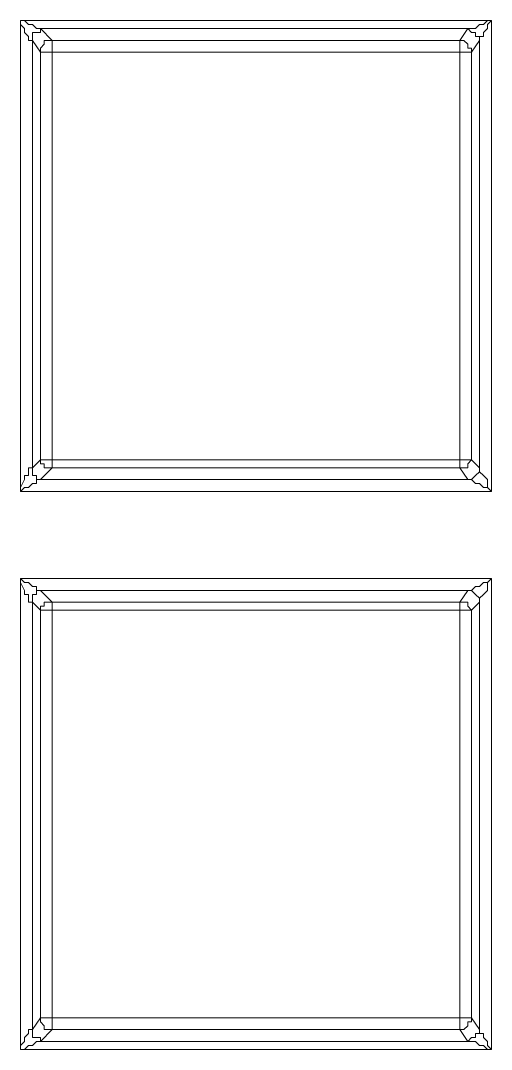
# Model space of a CAD drawing. Header units: centimetres. Extents: x -12.2 to 12.2, y -6.1 to 6.1.
# Drawn here: x -11.254 to -10.834, y -4.718 to -3.801 of the extents above; entities that cross this region are included whole.
import ezdxf

# ---------------------------------------------------------------- set-up
doc = ezdxf.new("R2010")
doc.units = ezdxf.units.CM
doc.header["$MEASUREMENT"] = 0
doc.layers.add('Camada 1', color=7, linetype='Continuous')

msp = doc.modelspace()

# ---------------------------------------------------------------- linework, layer by layer
at = {"layer": 'Camada 1', "lineweight": 9}
for points in [[(-11.25426, -3.80126), (-11.25426, -3.80126), (-10.83445, -3.80126), (-10.83445, -3.80126)], [(-11.25426, -4.22106), (-11.25426, -4.22106), (-11.25426, -3.80126), (-11.25426, -3.80126)], [(-10.83445, -3.80126), (-10.83445, -3.80126), (-10.83445, -4.22106), (-10.83445, -4.22106)], [(-10.85562, -3.80831), (-10.85562, -3.80831), (-11.23662, -3.80831), (-11.23662, -3.80831)], [(-11.23662, -3.80831), (-11.23662, -3.80831), (-11.22604, -3.8189), (-11.22604, -3.8189)], [(-10.86267, -3.8189), (-10.86267, -3.8189), (-10.85562, -3.80831), (-10.85562, -3.80831)], [(-11.24367, -3.8189), (-11.24367, -3.8189), (-11.24367, -4.19989), (-11.24367, -4.19989)], [(-11.23662, -3.82948), (-11.23662, -3.82948), (-11.24367, -3.8189), (-11.24367, -3.8189)], [(-11.22604, -3.8189), (-11.22604, -3.8189), (-10.86267, -3.8189), (-10.86267, -3.8189)], [(-10.84504, -3.8189), (-10.84504, -3.8189), (-10.85209, -3.82948), (-10.85209, -3.82948)], [(-10.84504, -4.19989), (-10.84504, -4.19989), (-10.84504, -3.8189), (-10.84504, -3.8189)], [(-11.23662, -4.19284), (-11.23662, -4.19284), (-11.23662, -3.82948), (-11.23662, -3.82948)], [(-11.22604, -3.82948), (-11.22604, -3.82948), (-11.22604, -4.19284), (-11.22604, -4.19284)], [(-10.86267, -3.82948), (-10.86267, -3.82948), (-11.22604, -3.82948), (-11.22604, -3.82948)], [(-10.86267, -4.19284), (-10.86267, -4.19284), (-10.86267, -3.82948), (-10.86267, -3.82948)], [(-10.85209, -3.82948), (-10.85209, -3.82948), (-10.85209, -4.19284), (-10.85209, -4.19284)], [(-11.24367, -4.19989), (-11.24367, -4.19989), (-11.23662, -4.19284), (-11.23662, -4.19284)], [(-11.22604, -4.19989), (-11.22604, -4.19989), (-11.23662, -4.21048), (-11.23662, -4.21048)], [(-11.22604, -4.19284), (-11.22604, -4.19284), (-10.86267, -4.19284), (-10.86267, -4.19284)], [(-10.86267, -4.19989), (-10.86267, -4.19989), (-11.22604, -4.19989), (-11.22604, -4.19989)], [(-10.85562, -4.21048), (-10.85562, -4.21048), (-10.86267, -4.19989), (-10.86267, -4.19989)], [(-10.85209, -4.19284), (-10.85209, -4.19284), (-10.84504, -4.19989), (-10.84504, -4.19989)], [(-11.23662, -4.21048), (-11.23662, -4.21048), (-10.85562, -4.21048), (-10.85562, -4.21048)], [(-10.83445, -4.22106), (-10.83445, -4.22106), (-11.25426, -4.22106), (-11.25426, -4.22106)], [(-11.25426, -4.29867), (-11.25426, -4.29867), (-10.83445, -4.29867), (-10.83445, -4.29867)], [(-11.25426, -4.71848), (-11.25426, -4.71848), (-11.25426, -4.29867), (-11.25426, -4.29867)], [(-10.83445, -4.29867), (-10.83445, -4.29867), (-10.83445, -4.71848), (-10.83445, -4.71848)], [(-10.85562, -4.30926), (-10.85562, -4.30926), (-11.23662, -4.30926), (-11.23662, -4.30926)], [(-11.23662, -4.30926), (-11.23662, -4.30926), (-11.22604, -4.31984), (-11.22604, -4.31984)], [(-10.86267, -4.31984), (-10.86267, -4.31984), (-10.85562, -4.30926), (-10.85562, -4.30926)], [(-11.24367, -4.31984), (-11.24367, -4.31984), (-11.24367, -4.70084), (-11.24367, -4.70084)], [(-11.23662, -4.3269), (-11.23662, -4.3269), (-11.24367, -4.31984), (-11.24367, -4.31984)], [(-11.22604, -4.31984), (-11.22604, -4.31984), (-10.86267, -4.31984), (-10.86267, -4.31984)], [(-10.84504, -4.31984), (-10.84504, -4.31984), (-10.85209, -4.3269), (-10.85209, -4.3269)], [(-10.84504, -4.70084), (-10.84504, -4.70084), (-10.84504, -4.31984), (-10.84504, -4.31984)], [(-11.23662, -4.69026), (-11.23662, -4.69026), (-11.23662, -4.3269), (-11.23662, -4.3269)], [(-10.86267, -4.3269), (-10.86267, -4.3269), (-11.22604, -4.3269), (-11.22604, -4.3269)], [(-11.22604, -4.3269), (-11.22604, -4.3269), (-11.22604, -4.69026), (-11.22604, -4.69026)], [(-10.86267, -4.69026), (-10.86267, -4.69026), (-10.86267, -4.3269), (-10.86267, -4.3269)], [(-10.85209, -4.3269), (-10.85209, -4.3269), (-10.85209, -4.69026), (-10.85209, -4.69026)], [(-11.24367, -4.70084), (-11.24367, -4.70084), (-11.23662, -4.69026), (-11.23662, -4.69026)], [(-11.22604, -4.69026), (-11.22604, -4.69026), (-10.86267, -4.69026), (-10.86267, -4.69026)], [(-10.85209, -4.69026), (-10.85209, -4.69026), (-10.84504, -4.70084), (-10.84504, -4.70084)], [(-11.22604, -4.70084), (-11.22604, -4.70084), (-11.23662, -4.71142), (-11.23662, -4.71142)], [(-10.86267, -4.70084), (-10.86267, -4.70084), (-11.22604, -4.70084), (-11.22604, -4.70084)], [(-10.85562, -4.71142), (-10.85562, -4.71142), (-10.86267, -4.70084), (-10.86267, -4.70084)], [(-11.23662, -4.71142), (-11.23662, -4.71142), (-10.85562, -4.71142), (-10.85562, -4.71142)], [(-10.83445, -4.71848), (-10.83445, -4.71848), (-11.25426, -4.71848), (-11.25426, -4.71848)]]:
    msp.add_open_spline(points, degree=3, dxfattribs=at)
for points, knots in [([(-11.24367, -3.8189), (-11.24367, -3.8189), (-11.24367, -3.8189), (-11.24367, -3.8189), (-11.24367, -3.8189), (-11.2472, -3.8189), (-11.2472, -3.8189), (-11.2472, -3.8189), (-11.2472, -3.81537), (-11.2472, -3.81537), (-11.2472, -3.81537), (-11.25073, -3.81184), (-11.25073, -3.81184), (-11.25073, -3.81184), (-11.25073, -3.80831), (-11.25073, -3.80831), (-11.25073, -3.80831), (-11.25426, -3.80478), (-11.25426, -3.80478), (-11.25426, -3.80478), (-11.25426, -3.80126), (-11.25426, -3.80126)], [0, 0, 0, 0, 0.142857, 0.142857, 0.142857, 0.285714, 0.285714, 0.285714, 0.428571, 0.428571, 0.428571, 0.571429, 0.571429, 0.571429, 0.714286, 0.714286, 0.714286, 0.857143, 0.857143, 0.857143, 1, 1, 1, 1]), ([(-11.25426, -3.80126), (-11.25426, -3.80126), (-11.25073, -3.80126), (-11.25073, -3.80126), (-11.25073, -3.80126), (-11.2472, -3.80478), (-11.2472, -3.80478), (-11.2472, -3.80478), (-11.24367, -3.80478), (-11.24367, -3.80478), (-11.24367, -3.80478), (-11.24015, -3.80831), (-11.24015, -3.80831), (-11.24015, -3.80831), (-11.23662, -3.80831), (-11.23662, -3.80831)], [0, 0, 0, 0, 0.2, 0.2, 0.2, 0.4, 0.4, 0.4, 0.6, 0.6, 0.6, 0.8, 0.8, 0.8, 1, 1, 1, 1]), ([(-10.85562, -3.80831), (-10.85562, -3.80831), (-10.85562, -3.80831), (-10.85562, -3.80831), (-10.85562, -3.80831), (-10.85209, -3.80831), (-10.85209, -3.80831), (-10.85209, -3.80831), (-10.84856, -3.80831), (-10.84856, -3.80831), (-10.84856, -3.80831), (-10.84504, -3.80478), (-10.84504, -3.80478), (-10.84504, -3.80478), (-10.84151, -3.80478), (-10.84151, -3.80478), (-10.84151, -3.80478), (-10.83798, -3.80126), (-10.83798, -3.80126), (-10.83798, -3.80126), (-10.83445, -3.80126), (-10.83445, -3.80126)], [0, 0, 0, 0, 0.142857, 0.142857, 0.142857, 0.285714, 0.285714, 0.285714, 0.428571, 0.428571, 0.428571, 0.571429, 0.571429, 0.571429, 0.714286, 0.714286, 0.714286, 0.857143, 0.857143, 0.857143, 1, 1, 1, 1]), ([(-10.83445, -3.80126), (-10.83445, -3.80126), (-10.83798, -3.80478), (-10.83798, -3.80478), (-10.83798, -3.80478), (-10.83798, -3.80831), (-10.83798, -3.80831), (-10.83798, -3.80831), (-10.84151, -3.81184), (-10.84151, -3.81184), (-10.84151, -3.81184), (-10.84151, -3.81537), (-10.84151, -3.81537), (-10.84151, -3.81537), (-10.84504, -3.81537), (-10.84504, -3.81537), (-10.84504, -3.81537), (-10.84504, -3.8189), (-10.84504, -3.8189)], [0, 0, 0, 0, 0.166667, 0.166667, 0.166667, 0.333333, 0.333333, 0.333333, 0.5, 0.5, 0.5, 0.666667, 0.666667, 0.666667, 0.833333, 0.833333, 0.833333, 1, 1, 1, 1]), ([(-11.24367, -3.8189), (-11.24367, -3.8189), (-11.24367, -3.8189), (-11.24367, -3.8189), (-11.24367, -3.8189), (-11.24367, -3.81537), (-11.24367, -3.81537), (-11.24367, -3.81537), (-11.24367, -3.81184), (-11.24367, -3.81184), (-11.24367, -3.81184), (-11.24015, -3.81184), (-11.24015, -3.81184), (-11.24015, -3.81184), (-11.23662, -3.81184), (-11.23662, -3.81184), (-11.23662, -3.81184), (-11.23662, -3.80831), (-11.23662, -3.80831)], [0, 0, 0, 0, 0.166667, 0.166667, 0.166667, 0.333333, 0.333333, 0.333333, 0.5, 0.5, 0.5, 0.666667, 0.666667, 0.666667, 0.833333, 0.833333, 0.833333, 1, 1, 1, 1]), ([(-10.84504, -3.8189), (-10.84504, -3.8189), (-10.84504, -3.8189), (-10.84504, -3.8189), (-10.84504, -3.8189), (-10.84504, -3.81537), (-10.84504, -3.81537), (-10.84504, -3.81537), (-10.84856, -3.81537), (-10.84856, -3.81537), (-10.84856, -3.81537), (-10.84856, -3.81184), (-10.84856, -3.81184), (-10.84856, -3.81184), (-10.85209, -3.81184), (-10.85209, -3.81184), (-10.85209, -3.81184), (-10.85562, -3.80831), (-10.85562, -3.80831)], [0, 0, 0, 0, 0.166667, 0.166667, 0.166667, 0.333333, 0.333333, 0.333333, 0.5, 0.5, 0.5, 0.666667, 0.666667, 0.666667, 0.833333, 0.833333, 0.833333, 1, 1, 1, 1]), ([(-11.23662, -3.82948), (-11.23662, -3.82948), (-11.23662, -3.82595), (-11.23662, -3.82595), (-11.23662, -3.82595), (-11.23309, -3.82242), (-11.23309, -3.82242), (-11.23309, -3.82242), (-11.23309, -3.8189), (-11.23309, -3.8189), (-11.23309, -3.8189), (-11.22956, -3.8189), (-11.22956, -3.8189), (-11.22956, -3.8189), (-11.22604, -3.8189), (-11.22604, -3.8189)], [0, 0, 0, 0, 0.2, 0.2, 0.2, 0.4, 0.4, 0.4, 0.6, 0.6, 0.6, 0.8, 0.8, 0.8, 1, 1, 1, 1]), ([(-11.22604, -3.82948), (-11.22604, -3.82948), (-11.22604, -3.82595), (-11.22604, -3.82595), (-11.22604, -3.82595), (-11.22604, -3.82242), (-11.22604, -3.82242), (-11.22604, -3.82242), (-11.22604, -3.8189), (-11.22604, -3.8189)], [0, 0, 0, 0, 0.333333, 0.333333, 0.333333, 0.666667, 0.666667, 0.666667, 1, 1, 1, 1]), ([(-10.85209, -3.82948), (-10.85209, -3.82948), (-10.85209, -3.82595), (-10.85209, -3.82595), (-10.85209, -3.82595), (-10.85562, -3.82595), (-10.85562, -3.82595), (-10.85562, -3.82595), (-10.85562, -3.82242), (-10.85562, -3.82242), (-10.85562, -3.82242), (-10.85915, -3.8189), (-10.85915, -3.8189), (-10.85915, -3.8189), (-10.86267, -3.8189), (-10.86267, -3.8189)], [0, 0, 0, 0, 0.2, 0.2, 0.2, 0.4, 0.4, 0.4, 0.6, 0.6, 0.6, 0.8, 0.8, 0.8, 1, 1, 1, 1]), ([(-10.86267, -3.82948), (-10.86267, -3.82948), (-10.86267, -3.82595), (-10.86267, -3.82595), (-10.86267, -3.82595), (-10.86267, -3.82242), (-10.86267, -3.82242), (-10.86267, -3.82242), (-10.86267, -3.8189), (-10.86267, -3.8189)], [0, 0, 0, 0, 0.333333, 0.333333, 0.333333, 0.666667, 0.666667, 0.666667, 1, 1, 1, 1]), ([(-11.23662, -3.82948), (-11.23662, -3.82948), (-11.23662, -3.82948), (-11.23662, -3.82948), (-11.23662, -3.82948), (-11.23309, -3.82948), (-11.23309, -3.82948), (-11.23309, -3.82948), (-11.22956, -3.82948), (-11.22956, -3.82948), (-11.22956, -3.82948), (-11.22604, -3.82948), (-11.22604, -3.82948)], [0, 0, 0, 0, 0.25, 0.25, 0.25, 0.5, 0.5, 0.5, 0.75, 0.75, 0.75, 1, 1, 1, 1]), ([(-10.86267, -3.82948), (-10.86267, -3.82948), (-10.86267, -3.82948), (-10.86267, -3.82948), (-10.86267, -3.82948), (-10.85915, -3.82948), (-10.85915, -3.82948), (-10.85915, -3.82948), (-10.85562, -3.82948), (-10.85562, -3.82948), (-10.85562, -3.82948), (-10.85209, -3.82948), (-10.85209, -3.82948)], [0, 0, 0, 0, 0.25, 0.25, 0.25, 0.5, 0.5, 0.5, 0.75, 0.75, 0.75, 1, 1, 1, 1]), ([(-11.25426, -4.22106), (-11.25426, -4.22106), (-11.25426, -4.21753), (-11.25426, -4.21753), (-11.25426, -4.21753), (-11.25073, -4.21048), (-11.25073, -4.21048), (-11.25073, -4.21048), (-11.25073, -4.20695), (-11.25073, -4.20695), (-11.25073, -4.20695), (-11.2472, -4.20695), (-11.2472, -4.20695), (-11.2472, -4.20695), (-11.2472, -4.20342), (-11.2472, -4.20342), (-11.2472, -4.20342), (-11.2472, -4.19989), (-11.2472, -4.19989), (-11.2472, -4.19989), (-11.24367, -4.19989), (-11.24367, -4.19989)], [0, 0, 0, 0, 0.142857, 0.142857, 0.142857, 0.285714, 0.285714, 0.285714, 0.428571, 0.428571, 0.428571, 0.571429, 0.571429, 0.571429, 0.714286, 0.714286, 0.714286, 0.857143, 0.857143, 0.857143, 1, 1, 1, 1]), ([(-11.24367, -4.19989), (-11.24367, -4.19989), (-11.24367, -4.20342), (-11.24367, -4.20342), (-11.24367, -4.20342), (-11.24367, -4.20695), (-11.24367, -4.20695), (-11.24367, -4.20695), (-11.24015, -4.20695), (-11.24015, -4.20695), (-11.24015, -4.20695), (-11.24015, -4.21048), (-11.24015, -4.21048), (-11.24015, -4.21048), (-11.23662, -4.21048), (-11.23662, -4.21048)], [0, 0, 0, 0, 0.2, 0.2, 0.2, 0.4, 0.4, 0.4, 0.6, 0.6, 0.6, 0.8, 0.8, 0.8, 1, 1, 1, 1]), ([(-11.23662, -4.19284), (-11.23662, -4.19284), (-11.23662, -4.19284), (-11.23662, -4.19284), (-11.23662, -4.19284), (-11.23662, -4.19637), (-11.23662, -4.19637), (-11.23662, -4.19637), (-11.23309, -4.19637), (-11.23309, -4.19637), (-11.23309, -4.19637), (-11.23309, -4.19989), (-11.23309, -4.19989), (-11.23309, -4.19989), (-11.22956, -4.19989), (-11.22956, -4.19989), (-11.22956, -4.19989), (-11.22604, -4.19989), (-11.22604, -4.19989)], [0, 0, 0, 0, 0.166667, 0.166667, 0.166667, 0.333333, 0.333333, 0.333333, 0.5, 0.5, 0.5, 0.666667, 0.666667, 0.666667, 0.833333, 0.833333, 0.833333, 1, 1, 1, 1]), ([(-11.23662, -4.19284), (-11.23662, -4.19284), (-11.23662, -4.19284), (-11.23662, -4.19284), (-11.23662, -4.19284), (-11.23309, -4.19284), (-11.23309, -4.19284), (-11.23309, -4.19284), (-11.22956, -4.19284), (-11.22956, -4.19284), (-11.22956, -4.19284), (-11.22604, -4.19284), (-11.22604, -4.19284)], [0, 0, 0, 0, 0.25, 0.25, 0.25, 0.5, 0.5, 0.5, 0.75, 0.75, 0.75, 1, 1, 1, 1]), ([(-11.22604, -4.19989), (-11.22604, -4.19989), (-11.22604, -4.19989), (-11.22604, -4.19989), (-11.22604, -4.19989), (-11.22604, -4.19637), (-11.22604, -4.19637), (-11.22604, -4.19637), (-11.22604, -4.19284), (-11.22604, -4.19284)], [0, 0, 0, 0, 0.333333, 0.333333, 0.333333, 0.666667, 0.666667, 0.666667, 1, 1, 1, 1]), ([(-10.86267, -4.19989), (-10.86267, -4.19989), (-10.86267, -4.19989), (-10.86267, -4.19989), (-10.86267, -4.19989), (-10.85915, -4.19989), (-10.85915, -4.19989), (-10.85915, -4.19989), (-10.85562, -4.19989), (-10.85562, -4.19989), (-10.85562, -4.19989), (-10.85562, -4.19637), (-10.85562, -4.19637), (-10.85562, -4.19637), (-10.85209, -4.19284), (-10.85209, -4.19284)], [0, 0, 0, 0, 0.2, 0.2, 0.2, 0.4, 0.4, 0.4, 0.6, 0.6, 0.6, 0.8, 0.8, 0.8, 1, 1, 1, 1]), ([(-10.86267, -4.19989), (-10.86267, -4.19989), (-10.86267, -4.19989), (-10.86267, -4.19989), (-10.86267, -4.19989), (-10.86267, -4.19637), (-10.86267, -4.19637), (-10.86267, -4.19637), (-10.86267, -4.19284), (-10.86267, -4.19284)], [0, 0, 0, 0, 0.333333, 0.333333, 0.333333, 0.666667, 0.666667, 0.666667, 1, 1, 1, 1]), ([(-10.86267, -4.19284), (-10.86267, -4.19284), (-10.86267, -4.19284), (-10.86267, -4.19284), (-10.86267, -4.19284), (-10.85915, -4.19284), (-10.85915, -4.19284), (-10.85915, -4.19284), (-10.85562, -4.19284), (-10.85562, -4.19284), (-10.85562, -4.19284), (-10.85209, -4.19284), (-10.85209, -4.19284)], [0, 0, 0, 0, 0.25, 0.25, 0.25, 0.5, 0.5, 0.5, 0.75, 0.75, 0.75, 1, 1, 1, 1]), ([(-10.85562, -4.21048), (-10.85562, -4.21048), (-10.85209, -4.21048), (-10.85209, -4.21048), (-10.85209, -4.21048), (-10.84856, -4.20695), (-10.84856, -4.20695), (-10.84856, -4.20695), (-10.84504, -4.20342), (-10.84504, -4.20342), (-10.84504, -4.20342), (-10.84504, -4.19989), (-10.84504, -4.19989)], [0, 0, 0, 0, 0.25, 0.25, 0.25, 0.5, 0.5, 0.5, 0.75, 0.75, 0.75, 1, 1, 1, 1]), ([(-10.84504, -4.19989), (-10.84504, -4.19989), (-10.84504, -4.19989), (-10.84504, -4.19989), (-10.84504, -4.19989), (-10.84504, -4.20342), (-10.84504, -4.20342), (-10.84504, -4.20342), (-10.84151, -4.20695), (-10.84151, -4.20695), (-10.84151, -4.20695), (-10.83798, -4.21048), (-10.83798, -4.21048), (-10.83798, -4.21048), (-10.83798, -4.21753), (-10.83798, -4.21753), (-10.83798, -4.21753), (-10.83445, -4.22106), (-10.83445, -4.22106)], [0, 0, 0, 0, 0.166667, 0.166667, 0.166667, 0.333333, 0.333333, 0.333333, 0.5, 0.5, 0.5, 0.666667, 0.666667, 0.666667, 0.833333, 0.833333, 0.833333, 1, 1, 1, 1]), ([(-11.23662, -4.21048), (-11.23662, -4.21048), (-11.23662, -4.21048), (-11.23662, -4.21048), (-11.23662, -4.21048), (-11.24015, -4.21048), (-11.24015, -4.21048), (-11.24015, -4.21048), (-11.24015, -4.21401), (-11.24015, -4.21401), (-11.24015, -4.21401), (-11.24367, -4.21401), (-11.24367, -4.21401), (-11.24367, -4.21401), (-11.2472, -4.21753), (-11.2472, -4.21753), (-11.2472, -4.21753), (-11.25073, -4.21753), (-11.25073, -4.21753), (-11.25073, -4.21753), (-11.25426, -4.22106), (-11.25426, -4.22106)], [0, 0, 0, 0, 0.142857, 0.142857, 0.142857, 0.285714, 0.285714, 0.285714, 0.428571, 0.428571, 0.428571, 0.571429, 0.571429, 0.571429, 0.714286, 0.714286, 0.714286, 0.857143, 0.857143, 0.857143, 1, 1, 1, 1]), ([(-10.83445, -4.22106), (-10.83445, -4.22106), (-10.83798, -4.21753), (-10.83798, -4.21753), (-10.83798, -4.21753), (-10.84151, -4.21753), (-10.84151, -4.21753), (-10.84151, -4.21753), (-10.84504, -4.21401), (-10.84504, -4.21401), (-10.84504, -4.21401), (-10.84856, -4.21401), (-10.84856, -4.21401), (-10.84856, -4.21401), (-10.85209, -4.21048), (-10.85209, -4.21048), (-10.85209, -4.21048), (-10.85562, -4.21048), (-10.85562, -4.21048)], [0, 0, 0, 0, 0.166667, 0.166667, 0.166667, 0.333333, 0.333333, 0.333333, 0.5, 0.5, 0.5, 0.666667, 0.666667, 0.666667, 0.833333, 0.833333, 0.833333, 1, 1, 1, 1]), ([(-11.25426, -4.29867), (-11.25426, -4.29867), (-11.25073, -4.3022), (-11.25073, -4.3022), (-11.25073, -4.3022), (-11.2472, -4.3022), (-11.2472, -4.3022), (-11.2472, -4.3022), (-11.24367, -4.30573), (-11.24367, -4.30573), (-11.24367, -4.30573), (-11.24015, -4.30573), (-11.24015, -4.30573), (-11.24015, -4.30573), (-11.24015, -4.30926), (-11.24015, -4.30926), (-11.24015, -4.30926), (-11.23662, -4.30926), (-11.23662, -4.30926)], [0, 0, 0, 0, 0.166667, 0.166667, 0.166667, 0.333333, 0.333333, 0.333333, 0.5, 0.5, 0.5, 0.666667, 0.666667, 0.666667, 0.833333, 0.833333, 0.833333, 1, 1, 1, 1]), ([(-11.24367, -4.31984), (-11.24367, -4.31984), (-11.24367, -4.31984), (-11.24367, -4.31984), (-11.24367, -4.31984), (-11.2472, -4.31984), (-11.2472, -4.31984), (-11.2472, -4.31984), (-11.2472, -4.31631), (-11.2472, -4.31631), (-11.2472, -4.31631), (-11.2472, -4.31278), (-11.2472, -4.31278), (-11.2472, -4.31278), (-11.25073, -4.31278), (-11.25073, -4.31278), (-11.25073, -4.31278), (-11.25073, -4.30926), (-11.25073, -4.30926), (-11.25073, -4.30926), (-11.25426, -4.3022), (-11.25426, -4.3022), (-11.25426, -4.3022), (-11.25426, -4.29867), (-11.25426, -4.29867)], [0, 0, 0, 0, 0.125, 0.125, 0.125, 0.25, 0.25, 0.25, 0.375, 0.375, 0.375, 0.5, 0.5, 0.5, 0.625, 0.625, 0.625, 0.75, 0.75, 0.75, 0.875, 0.875, 0.875, 1, 1, 1, 1]), ([(-10.85562, -4.30926), (-10.85562, -4.30926), (-10.85562, -4.30926), (-10.85562, -4.30926), (-10.85562, -4.30926), (-10.85209, -4.30926), (-10.85209, -4.30926), (-10.85209, -4.30926), (-10.84856, -4.30573), (-10.84856, -4.30573), (-10.84856, -4.30573), (-10.84504, -4.30573), (-10.84504, -4.30573), (-10.84504, -4.30573), (-10.84151, -4.3022), (-10.84151, -4.3022), (-10.84151, -4.3022), (-10.83798, -4.3022), (-10.83798, -4.3022), (-10.83798, -4.3022), (-10.83445, -4.29867), (-10.83445, -4.29867)], [0, 0, 0, 0, 0.142857, 0.142857, 0.142857, 0.285714, 0.285714, 0.285714, 0.428571, 0.428571, 0.428571, 0.571429, 0.571429, 0.571429, 0.714286, 0.714286, 0.714286, 0.857143, 0.857143, 0.857143, 1, 1, 1, 1]), ([(-10.83445, -4.29867), (-10.83445, -4.29867), (-10.83798, -4.3022), (-10.83798, -4.3022), (-10.83798, -4.3022), (-10.83798, -4.30926), (-10.83798, -4.30926), (-10.83798, -4.30926), (-10.84151, -4.31278), (-10.84151, -4.31278), (-10.84151, -4.31278), (-10.84504, -4.31631), (-10.84504, -4.31631), (-10.84504, -4.31631), (-10.84504, -4.31984), (-10.84504, -4.31984)], [0, 0, 0, 0, 0.2, 0.2, 0.2, 0.4, 0.4, 0.4, 0.6, 0.6, 0.6, 0.8, 0.8, 0.8, 1, 1, 1, 1]), ([(-11.24367, -4.31984), (-11.24367, -4.31984), (-11.24367, -4.31984), (-11.24367, -4.31984), (-11.24367, -4.31984), (-11.24367, -4.31631), (-11.24367, -4.31631), (-11.24367, -4.31631), (-11.24367, -4.31278), (-11.24367, -4.31278), (-11.24367, -4.31278), (-11.24015, -4.31278), (-11.24015, -4.31278), (-11.24015, -4.31278), (-11.24015, -4.30926), (-11.24015, -4.30926), (-11.24015, -4.30926), (-11.23662, -4.30926), (-11.23662, -4.30926)], [0, 0, 0, 0, 0.166667, 0.166667, 0.166667, 0.333333, 0.333333, 0.333333, 0.5, 0.5, 0.5, 0.666667, 0.666667, 0.666667, 0.833333, 0.833333, 0.833333, 1, 1, 1, 1]), ([(-10.84504, -4.31984), (-10.84504, -4.31984), (-10.84504, -4.31984), (-10.84504, -4.31984), (-10.84504, -4.31984), (-10.84504, -4.31631), (-10.84504, -4.31631), (-10.84504, -4.31631), (-10.84856, -4.31278), (-10.84856, -4.31278), (-10.84856, -4.31278), (-10.85209, -4.30926), (-10.85209, -4.30926), (-10.85209, -4.30926), (-10.85562, -4.30926), (-10.85562, -4.30926)], [0, 0, 0, 0, 0.2, 0.2, 0.2, 0.4, 0.4, 0.4, 0.6, 0.6, 0.6, 0.8, 0.8, 0.8, 1, 1, 1, 1]), ([(-11.23662, -4.3269), (-11.23662, -4.3269), (-11.23662, -4.3269), (-11.23662, -4.3269), (-11.23662, -4.3269), (-11.23662, -4.32337), (-11.23662, -4.32337), (-11.23662, -4.32337), (-11.23309, -4.32337), (-11.23309, -4.32337), (-11.23309, -4.32337), (-11.23309, -4.31984), (-11.23309, -4.31984), (-11.23309, -4.31984), (-11.22956, -4.31984), (-11.22956, -4.31984), (-11.22956, -4.31984), (-11.22604, -4.31984), (-11.22604, -4.31984)], [0, 0, 0, 0, 0.166667, 0.166667, 0.166667, 0.333333, 0.333333, 0.333333, 0.5, 0.5, 0.5, 0.666667, 0.666667, 0.666667, 0.833333, 0.833333, 0.833333, 1, 1, 1, 1]), ([(-11.22604, -4.3269), (-11.22604, -4.3269), (-11.22604, -4.3269), (-11.22604, -4.3269), (-11.22604, -4.3269), (-11.22604, -4.32337), (-11.22604, -4.32337), (-11.22604, -4.32337), (-11.22604, -4.31984), (-11.22604, -4.31984)], [0, 0, 0, 0, 0.333333, 0.333333, 0.333333, 0.666667, 0.666667, 0.666667, 1, 1, 1, 1]), ([(-10.85209, -4.3269), (-10.85209, -4.3269), (-10.85209, -4.3269), (-10.85209, -4.3269), (-10.85209, -4.3269), (-10.85562, -4.32337), (-10.85562, -4.32337), (-10.85562, -4.32337), (-10.85562, -4.31984), (-10.85562, -4.31984), (-10.85562, -4.31984), (-10.85915, -4.31984), (-10.85915, -4.31984), (-10.85915, -4.31984), (-10.86267, -4.31984), (-10.86267, -4.31984)], [0, 0, 0, 0, 0.2, 0.2, 0.2, 0.4, 0.4, 0.4, 0.6, 0.6, 0.6, 0.8, 0.8, 0.8, 1, 1, 1, 1]), ([(-10.86267, -4.3269), (-10.86267, -4.3269), (-10.86267, -4.3269), (-10.86267, -4.3269), (-10.86267, -4.3269), (-10.86267, -4.32337), (-10.86267, -4.32337), (-10.86267, -4.32337), (-10.86267, -4.31984), (-10.86267, -4.31984)], [0, 0, 0, 0, 0.333333, 0.333333, 0.333333, 0.666667, 0.666667, 0.666667, 1, 1, 1, 1]), ([(-11.23662, -4.3269), (-11.23662, -4.3269), (-11.23662, -4.3269), (-11.23662, -4.3269), (-11.23662, -4.3269), (-11.23309, -4.3269), (-11.23309, -4.3269), (-11.23309, -4.3269), (-11.22956, -4.3269), (-11.22956, -4.3269), (-11.22956, -4.3269), (-11.22604, -4.3269), (-11.22604, -4.3269)], [0, 0, 0, 0, 0.25, 0.25, 0.25, 0.5, 0.5, 0.5, 0.75, 0.75, 0.75, 1, 1, 1, 1]), ([(-10.86267, -4.3269), (-10.86267, -4.3269), (-10.86267, -4.3269), (-10.86267, -4.3269), (-10.86267, -4.3269), (-10.85915, -4.3269), (-10.85915, -4.3269), (-10.85915, -4.3269), (-10.85562, -4.3269), (-10.85562, -4.3269), (-10.85562, -4.3269), (-10.85209, -4.3269), (-10.85209, -4.3269)], [0, 0, 0, 0, 0.25, 0.25, 0.25, 0.5, 0.5, 0.5, 0.75, 0.75, 0.75, 1, 1, 1, 1]), ([(-11.23662, -4.69026), (-11.23662, -4.69026), (-11.23662, -4.69378), (-11.23662, -4.69378), (-11.23662, -4.69378), (-11.23309, -4.69731), (-11.23309, -4.69731), (-11.23309, -4.69731), (-11.23309, -4.70084), (-11.23309, -4.70084), (-11.23309, -4.70084), (-11.22956, -4.70084), (-11.22956, -4.70084), (-11.22956, -4.70084), (-11.22604, -4.70084), (-11.22604, -4.70084)], [0, 0, 0, 0, 0.2, 0.2, 0.2, 0.4, 0.4, 0.4, 0.6, 0.6, 0.6, 0.8, 0.8, 0.8, 1, 1, 1, 1]), ([(-11.23662, -4.69026), (-11.23662, -4.69026), (-11.23662, -4.69026), (-11.23662, -4.69026), (-11.23662, -4.69026), (-11.23309, -4.69026), (-11.23309, -4.69026), (-11.23309, -4.69026), (-11.22956, -4.69026), (-11.22956, -4.69026), (-11.22956, -4.69026), (-11.22604, -4.69026), (-11.22604, -4.69026)], [0, 0, 0, 0, 0.25, 0.25, 0.25, 0.5, 0.5, 0.5, 0.75, 0.75, 0.75, 1, 1, 1, 1]), ([(-11.22604, -4.70084), (-11.22604, -4.70084), (-11.22604, -4.70084), (-11.22604, -4.70084), (-11.22604, -4.70084), (-11.22604, -4.69731), (-11.22604, -4.69731), (-11.22604, -4.69731), (-11.22604, -4.69378), (-11.22604, -4.69378), (-11.22604, -4.69378), (-11.22604, -4.69026), (-11.22604, -4.69026)], [0, 0, 0, 0, 0.25, 0.25, 0.25, 0.5, 0.5, 0.5, 0.75, 0.75, 0.75, 1, 1, 1, 1]), ([(-10.86267, -4.70084), (-10.86267, -4.70084), (-10.86267, -4.70084), (-10.86267, -4.70084), (-10.86267, -4.70084), (-10.85915, -4.70084), (-10.85915, -4.70084), (-10.85915, -4.70084), (-10.85562, -4.69731), (-10.85562, -4.69731), (-10.85562, -4.69731), (-10.85562, -4.69378), (-10.85562, -4.69378), (-10.85562, -4.69378), (-10.85209, -4.69378), (-10.85209, -4.69378), (-10.85209, -4.69378), (-10.85209, -4.69026), (-10.85209, -4.69026)], [0, 0, 0, 0, 0.166667, 0.166667, 0.166667, 0.333333, 0.333333, 0.333333, 0.5, 0.5, 0.5, 0.666667, 0.666667, 0.666667, 0.833333, 0.833333, 0.833333, 1, 1, 1, 1]), ([(-10.86267, -4.70084), (-10.86267, -4.70084), (-10.86267, -4.70084), (-10.86267, -4.70084), (-10.86267, -4.70084), (-10.86267, -4.69731), (-10.86267, -4.69731), (-10.86267, -4.69731), (-10.86267, -4.69378), (-10.86267, -4.69378), (-10.86267, -4.69378), (-10.86267, -4.69026), (-10.86267, -4.69026)], [0, 0, 0, 0, 0.25, 0.25, 0.25, 0.5, 0.5, 0.5, 0.75, 0.75, 0.75, 1, 1, 1, 1]), ([(-10.86267, -4.69026), (-10.86267, -4.69026), (-10.86267, -4.69026), (-10.86267, -4.69026), (-10.86267, -4.69026), (-10.85915, -4.69026), (-10.85915, -4.69026), (-10.85915, -4.69026), (-10.85562, -4.69026), (-10.85562, -4.69026), (-10.85562, -4.69026), (-10.85209, -4.69026), (-10.85209, -4.69026)], [0, 0, 0, 0, 0.25, 0.25, 0.25, 0.5, 0.5, 0.5, 0.75, 0.75, 0.75, 1, 1, 1, 1]), ([(-11.25426, -4.71848), (-11.25426, -4.71848), (-11.25426, -4.71495), (-11.25426, -4.71495), (-11.25426, -4.71495), (-11.25073, -4.71142), (-11.25073, -4.71142), (-11.25073, -4.71142), (-11.25073, -4.70789), (-11.25073, -4.70789), (-11.25073, -4.70789), (-11.2472, -4.70437), (-11.2472, -4.70437), (-11.2472, -4.70437), (-11.2472, -4.70084), (-11.2472, -4.70084), (-11.2472, -4.70084), (-11.24367, -4.70084), (-11.24367, -4.70084)], [0, 0, 0, 0, 0.166667, 0.166667, 0.166667, 0.333333, 0.333333, 0.333333, 0.5, 0.5, 0.5, 0.666667, 0.666667, 0.666667, 0.833333, 0.833333, 0.833333, 1, 1, 1, 1]), ([(-11.24367, -4.70084), (-11.24367, -4.70084), (-11.24367, -4.70084), (-11.24367, -4.70084), (-11.24367, -4.70084), (-11.24367, -4.70437), (-11.24367, -4.70437), (-11.24367, -4.70437), (-11.24367, -4.70789), (-11.24367, -4.70789), (-11.24367, -4.70789), (-11.24015, -4.70789), (-11.24015, -4.70789), (-11.24015, -4.70789), (-11.23662, -4.70789), (-11.23662, -4.70789), (-11.23662, -4.70789), (-11.23662, -4.71142), (-11.23662, -4.71142)], [0, 0, 0, 0, 0.166667, 0.166667, 0.166667, 0.333333, 0.333333, 0.333333, 0.5, 0.5, 0.5, 0.666667, 0.666667, 0.666667, 0.833333, 0.833333, 0.833333, 1, 1, 1, 1]), ([(-10.85562, -4.71142), (-10.85562, -4.71142), (-10.85209, -4.70789), (-10.85209, -4.70789), (-10.85209, -4.70789), (-10.84856, -4.70789), (-10.84856, -4.70789), (-10.84856, -4.70789), (-10.84856, -4.70437), (-10.84856, -4.70437), (-10.84856, -4.70437), (-10.84504, -4.70437), (-10.84504, -4.70437), (-10.84504, -4.70437), (-10.84504, -4.70084), (-10.84504, -4.70084)], [0, 0, 0, 0, 0.2, 0.2, 0.2, 0.4, 0.4, 0.4, 0.6, 0.6, 0.6, 0.8, 0.8, 0.8, 1, 1, 1, 1]), ([(-10.84504, -4.70084), (-10.84504, -4.70084), (-10.84504, -4.70084), (-10.84504, -4.70084), (-10.84504, -4.70084), (-10.84504, -4.70437), (-10.84504, -4.70437), (-10.84504, -4.70437), (-10.84151, -4.70437), (-10.84151, -4.70437), (-10.84151, -4.70437), (-10.84151, -4.70789), (-10.84151, -4.70789), (-10.84151, -4.70789), (-10.83798, -4.71142), (-10.83798, -4.71142), (-10.83798, -4.71142), (-10.83798, -4.71495), (-10.83798, -4.71495), (-10.83798, -4.71495), (-10.83445, -4.71848), (-10.83445, -4.71848)], [0, 0, 0, 0, 0.142857, 0.142857, 0.142857, 0.285714, 0.285714, 0.285714, 0.428571, 0.428571, 0.428571, 0.571429, 0.571429, 0.571429, 0.714286, 0.714286, 0.714286, 0.857143, 0.857143, 0.857143, 1, 1, 1, 1]), ([(-11.23662, -4.71142), (-11.23662, -4.71142), (-11.23662, -4.71142), (-11.23662, -4.71142), (-11.23662, -4.71142), (-11.24015, -4.71142), (-11.24015, -4.71142), (-11.24015, -4.71142), (-11.24367, -4.71495), (-11.24367, -4.71495), (-11.24367, -4.71495), (-11.2472, -4.71495), (-11.2472, -4.71495), (-11.2472, -4.71495), (-11.25073, -4.71848), (-11.25073, -4.71848), (-11.25073, -4.71848), (-11.25426, -4.71848), (-11.25426, -4.71848)], [0, 0, 0, 0, 0.166667, 0.166667, 0.166667, 0.333333, 0.333333, 0.333333, 0.5, 0.5, 0.5, 0.666667, 0.666667, 0.666667, 0.833333, 0.833333, 0.833333, 1, 1, 1, 1]), ([(-10.83445, -4.71848), (-10.83445, -4.71848), (-10.83798, -4.71848), (-10.83798, -4.71848), (-10.83798, -4.71848), (-10.84151, -4.71495), (-10.84151, -4.71495), (-10.84151, -4.71495), (-10.84504, -4.71495), (-10.84504, -4.71495), (-10.84504, -4.71495), (-10.84856, -4.71142), (-10.84856, -4.71142), (-10.84856, -4.71142), (-10.85209, -4.71142), (-10.85209, -4.71142), (-10.85209, -4.71142), (-10.85562, -4.71142), (-10.85562, -4.71142)], [0, 0, 0, 0, 0.166667, 0.166667, 0.166667, 0.333333, 0.333333, 0.333333, 0.5, 0.5, 0.5, 0.666667, 0.666667, 0.666667, 0.833333, 0.833333, 0.833333, 1, 1, 1, 1])]:
    msp.add_open_spline(points, degree=3, knots=knots, dxfattribs=at)

doc.saveas('drawing.dxf')
